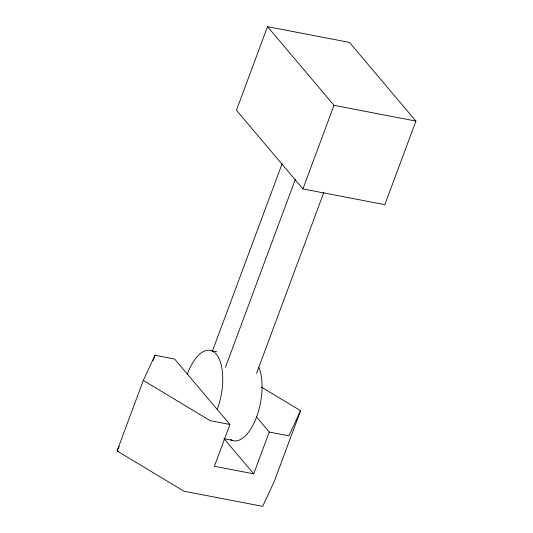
<?xml version="1.0" encoding="UTF-8"?>
<svg xmlns="http://www.w3.org/2000/svg" width="533" height="533" viewBox="0 0 533 533"><rect width="100%" height="100%" fill="white"/><g stroke="black" fill="none" stroke-linecap="round" stroke-linejoin="round"><path stroke-width="0.8" d="M267.533 26.65L236.445 110.238L302.911 188.915L384.833 204.672L415.92 121.091L349.455 42.407L267.533 26.65L333.998 105.327L415.92 121.091M256.366 416.799L269.238 432.043L253.695 473.837L214.373 466.275L229.916 424.481L174.664 359.069L155.003 355.291L143.31 380.429L117.08 450.958L184.025 491.226L262.669 506.35L274.368 481.206L300.592 410.683L261.423 387.125M152.984 360.714L155.003 355.291M212.494 350.921L282.084 163.791M225.426 367.35L295.309 179.441M302.911 188.915L333.998 105.327M256.553 373.34L323.824 192.446M119.145 446.521L117.08 450.958L118.712 451.271M300.592 410.683L288.899 435.827L269.238 432.043M211.934 350.861L216.744 351.787M229.916 424.481L210.255 420.697L143.31 380.429M223.947 438.706L231.968 440.251M224.193 438.906L253.695 473.837M187.336 374.073A42.174 19.208 -79.1 0 1 216.278 354.165A42.174 19.208 -79.1 0 1 217.244 409.477M258.991 367.59A42.174 19.208 -79.1 0 1 256.033 418.432A42.174 19.208 -79.1 0 1 230.649 439.592"/></g></svg>
